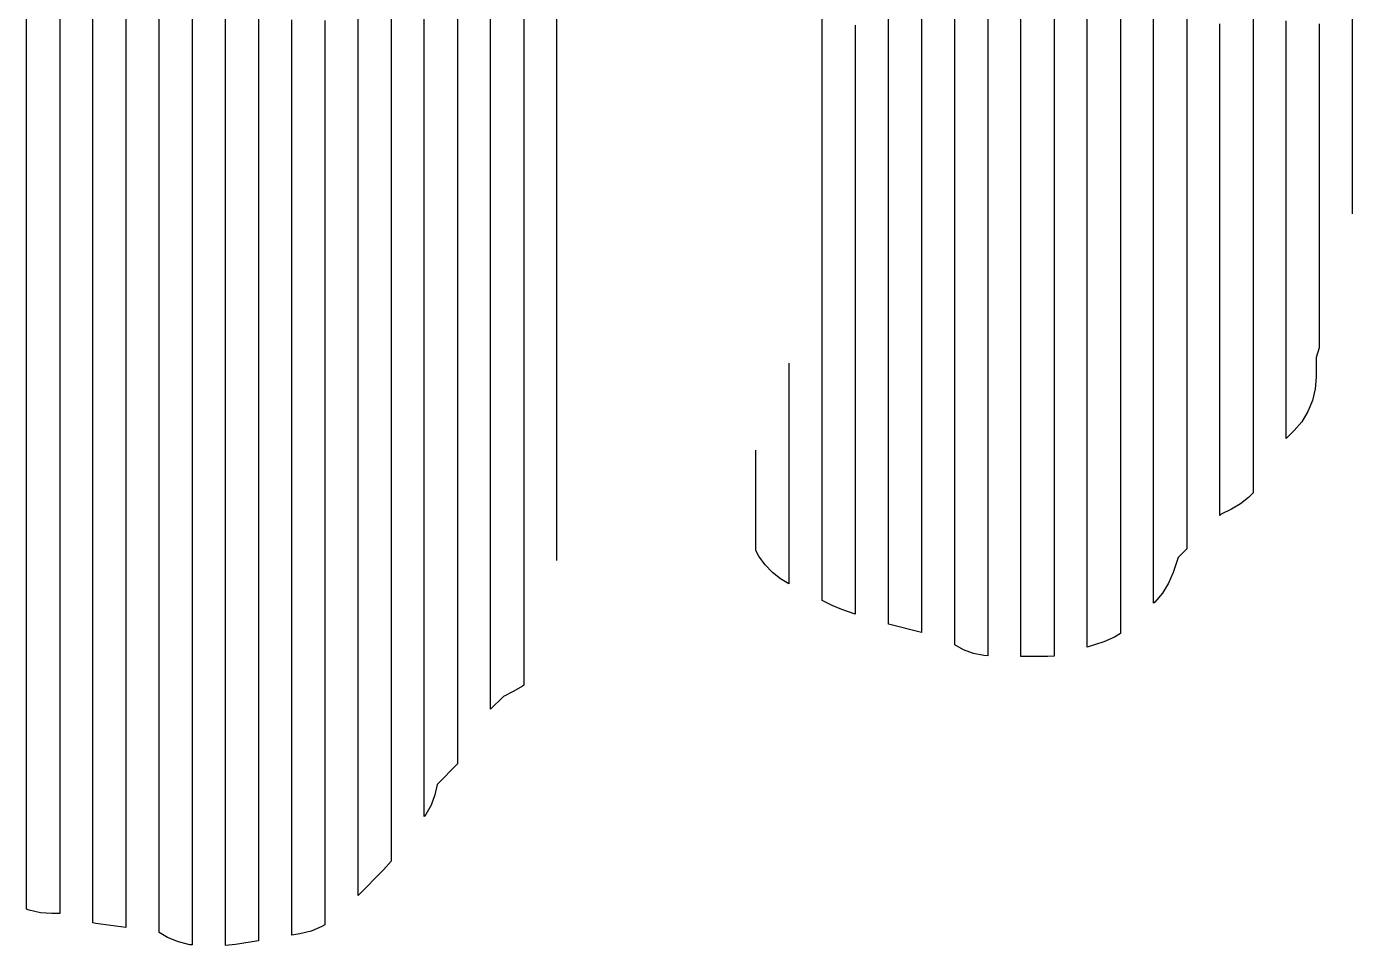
# Model space of a CAD drawing. Header units: metres. Extents: x -6 to 1890, y -8 to 898.
# Drawn here: x 1585.6 to 1745.6, y -7.8 to 103.1 of the extents above; entities that cross this region are included whole.
import ezdxf

# ---------------------------------------------------------------- set-up
doc = ezdxf.new("R2010")
doc.units = ezdxf.units.M
doc.layers.add('PASSADAS_COMPLETAS', color=1, linetype='CONTINUOUS')
doc.layers.add('PECAS_2D', color=3, linetype='CONTINUOUS')

msp = doc.modelspace()

# ---------------------------------------------------------------- linework, layer by layer
at = {"layer": 'PASSADAS_COMPLETAS'}
for points in [[(1693.578, 169.605), (1693.578, 39.028), (1693.578, 37.735), (1693.578, 36.442), (1693.578, 35.15), (1693.578, 33.857), (1693.578, 32.564), (1693.578, 29.978), (1689.578, 30.978), (1689.578, 34.853), (1689.578, 36.144), (1689.578, 37.436), (1689.578, 38.728), (1689.578, 40.019), (1689.578, 41.311), (1689.578, 67.142), (1689.578, 68.434), (1689.578, 73.6), (1689.578, 74.891), (1689.578, 76.183), (1689.578, 96.848), (1689.578, 98.14), (1689.578, 99.431), (1689.578, 107.181)], [(1701.578, 162.192), (1701.578, 37.535), (1701.578, 36.236), (1701.578, 34.938), (1701.578, 33.639), (1701.578, 32.341), (1701.578, 31.042), (1701.578, 27.147), (1701.103, 27.18), (1699.845, 27.448), (1698.632, 27.893), (1697.578, 28.46), (1697.578, 32.357), (1697.578, 33.655), (1697.578, 34.954), (1697.578, 36.253), (1697.578, 37.552), (1697.578, 166.133)], [(1709.578, 150.496), (1709.578, 36.222), (1709.578, 34.923), (1709.578, 33.625), (1709.578, 32.326), (1709.578, 31.028), (1709.578, 27.132), (1708.829, 27.092), (1705.578, 27.092), (1705.578, 30.985), (1705.578, 32.282), (1705.578, 33.58), (1705.578, 34.878), (1705.578, 36.175), (1705.578, 158.155)], [(1717.578, 134.626), (1717.578, 45.355), (1717.578, 44.061), (1717.578, 42.767), (1717.578, 41.473), (1717.578, 40.179), (1717.578, 38.886), (1717.578, 37.592), (1717.578, 36.298), (1717.578, 35.004), (1717.578, 33.71), (1717.578, 29.829), (1716.877, 29.396), (1715.585, 28.851), (1713.578, 28.182), (1713.578, 32.075), (1713.578, 33.373), (1713.578, 34.67), (1713.578, 35.968), (1713.578, 37.265), (1713.578, 45.051), (1713.578, 143.665)], [(1589.578, 134.459), (1589.578, 69.791), (1589.578, 68.497), (1589.578, 67.204), (1589.578, 63.324), (1589.578, 60.737), (1589.578, 55.564), (1589.578, 54.27), (1589.578, 52.977), (1589.578, 45.217), (1589.578, 41.337), (1589.578, 40.043), (1589.578, 38.75), (1589.578, 37.457), (1589.578, 36.163), (1589.578, 34.87), (1589.578, 24.523), (1589.578, 23.23), (1589.578, 21.936), (1589.578, 20.643), (1589.578, 15.469), (1589.578, 14.176), (1589.578, 12.883), (1589.578, 10.296), (1589.578, 9.003), (1589.578, 7.709), (1589.578, 6.416), (1589.578, 5.123), (1589.578, 3.829), (1589.578, 2.536), (1589.578, 1.242), (1589.578, -0.051), (1589.578, -3.931), (1588.617, -3.931), (1587.262, -3.83), (1585.889, -3.512), (1585.578, -3.387), (1585.578, 3.073), (1585.578, 4.365), (1585.578, 5.657), (1585.578, 6.949), (1585.578, 8.241), (1585.578, 9.533), (1585.578, 10.825), (1585.578, 12.117), (1585.578, 13.409), (1585.578, 14.701), (1585.578, 61.212), (1585.578, 62.503), (1585.578, 63.795), (1585.578, 65.087), (1585.578, 66.379), (1585.578, 67.671), (1585.578, 68.963), (1585.578, 70.255), (1585.578, 71.547), (1585.578, 72.839), (1585.578, 74.131), (1585.578, 75.423), (1585.578, 76.715), (1585.578, 79.299), (1585.578, 80.591), (1585.578, 136.146)], [(1745.578, 80.466), (1745.578, 137.413)], [(1597.578, 127.766), (1597.578, 3.458), (1597.578, 2.163), (1597.578, 0.868), (1597.578, -0.427), (1597.578, -1.722), (1597.578, -3.017), (1597.578, -5.607), (1593.951, -5.153), (1593.578, -5.069), (1593.578, -1.178), (1593.578, 0.119), (1593.578, 1.416), (1593.578, 2.713), (1593.578, 4.01), (1593.578, 35.135), (1593.578, 36.432), (1593.578, 40.323), (1593.578, 41.62), (1593.578, 131.107)], [(1725.578, 104.731), (1725.578, 80.16), (1725.578, 78.867), (1725.578, 77.574), (1725.578, 76.281), (1725.578, 69.815), (1725.578, 68.521), (1725.578, 67.228), (1725.578, 65.935), (1725.578, 62.055), (1725.578, 60.762), (1725.578, 59.469), (1725.578, 58.176), (1725.578, 56.883), (1725.578, 55.589), (1725.578, 54.296), (1725.578, 53.003), (1725.578, 51.71), (1725.578, 50.417), (1725.578, 49.123), (1725.578, 47.83), (1725.578, 46.537), (1725.578, 45.244), (1725.578, 43.951), (1725.578, 40.071), (1724.539, 39.032), (1723.925, 37.192), (1723.381, 35.9), (1722.639, 34.7), (1721.727, 33.635), (1721.578, 33.486), (1721.578, 38.655), (1721.578, 39.947), (1721.578, 41.239), (1721.578, 42.532), (1721.578, 45.116), (1721.578, 46.409), (1721.578, 47.701), (1721.578, 48.993), (1721.578, 50.285), (1721.578, 51.578), (1721.578, 52.87), (1721.578, 54.162), (1721.578, 55.455), (1721.578, 56.747), (1721.578, 58.039), (1721.578, 125.238)], [(1605.578, 117.914), (1605.578, 2.641), (1605.578, 1.346), (1605.578, 0.051), (1605.578, -1.244), (1605.578, -2.539), (1605.578, -3.835), (1605.578, -7.72), (1605.303, -7.699), (1603.91, -7.366), (1602.587, -6.819), (1601.578, -6.203), (1601.578, -3.614), (1601.578, -2.319), (1601.578, -1.025), (1601.578, 0.27), (1601.578, 1.564), (1601.578, 2.859), (1601.578, 123.257)], [(1645.578, 117.706), (1645.578, 99.659), (1645.578, 98.37), (1645.578, 97.081), (1645.578, 95.792), (1645.578, 91.925), (1645.578, 89.347), (1645.578, 88.058), (1645.578, 86.769), (1645.578, 85.48), (1645.578, 84.191), (1645.578, 82.902), (1645.578, 81.613), (1645.578, 80.324), (1645.578, 79.035), (1645.578, 77.746), (1645.578, 76.457), (1645.578, 75.168), (1645.578, 73.879), (1645.578, 72.59), (1645.578, 71.3), (1645.578, 70.011), (1645.578, 68.722), (1645.578, 67.433), (1645.578, 66.144), (1645.578, 64.855), (1645.578, 63.566), (1645.578, 62.277), (1645.578, 60.988), (1645.578, 59.699), (1645.578, 58.41), (1645.578, 57.121), (1645.578, 55.832), (1645.578, 54.543), (1645.578, 53.254), (1645.578, 51.965), (1645.578, 49.387), (1645.578, 48.098), (1645.578, 46.809), (1645.578, 45.52), (1645.578, 44.231), (1645.578, 42.942), (1645.578, 41.653), (1645.578, 40.364), (1645.578, 39.075), (1645.578, 37.785), (1645.578, 36.496), (1645.578, 35.207), (1645.578, 23.606), (1645.44, 23.497), (1644.391, 22.882), (1643.126, 22.25), (1641.578, 20.701), (1641.578, 24.565), (1641.578, 25.853), (1641.578, 27.14), (1641.578, 28.428), (1641.578, 29.716), (1641.578, 31.004), (1641.578, 32.292), (1641.578, 33.579), (1641.578, 34.867), (1641.578, 36.155), (1641.578, 37.443), (1641.578, 38.731), (1641.578, 40.018), (1641.578, 42.594), (1641.578, 43.882), (1641.578, 45.169), (1641.578, 46.457), (1641.578, 47.745), (1641.578, 49.033), (1641.578, 50.321), (1641.578, 51.608), (1641.578, 52.896), (1641.578, 54.184), (1641.578, 55.472), (1641.578, 56.76), (1641.578, 58.047), (1641.578, 59.335), (1641.578, 60.623), (1641.578, 61.911), (1641.578, 63.199), (1641.578, 64.486), (1641.578, 65.774), (1641.578, 67.062), (1641.578, 68.35), (1641.578, 69.637), (1641.578, 72.213), (1641.578, 73.501), (1641.578, 74.789), (1641.578, 76.076), (1641.578, 77.364), (1641.578, 78.652), (1641.578, 79.94), (1641.578, 81.228), (1641.578, 82.515), (1641.578, 83.803), (1641.578, 85.091), (1641.578, 87.667), (1641.578, 88.954), (1641.578, 91.53), (1641.578, 92.818), (1641.578, 95.393), (1641.578, 97.969), (1641.578, 99.257), (1641.578, 101.832), (1641.578, 104.408)], [(1685.578, 103.212), (1685.578, 99.338), (1685.578, 98.047), (1685.578, 96.756), (1685.578, 76.097), (1685.578, 74.805), (1685.578, 73.514), (1685.578, 69.641), (1685.578, 68.349), (1685.578, 67.058), (1685.578, 65.767), (1685.578, 64.476), (1685.578, 63.185), (1685.578, 61.893), (1685.578, 60.602), (1685.578, 58.02), (1685.578, 56.729), (1685.578, 55.437), (1685.578, 54.146), (1685.578, 52.855), (1685.578, 43.816), (1685.578, 42.525), (1685.578, 41.234), (1685.578, 39.943), (1685.578, 38.652), (1685.578, 37.36), (1685.578, 36.069), (1685.578, 32.196), (1683.977, 32.729), (1682.785, 33.223), (1681.578, 33.827), (1681.578, 37.717), (1681.578, 39.014), (1681.578, 40.311), (1681.578, 41.608), (1681.578, 42.905), (1681.578, 44.202), (1681.578, 46.796), (1681.578, 48.093), (1681.578, 49.39), (1681.578, 51.984), (1681.578, 53.281), (1681.578, 54.578), (1681.578, 55.874), (1681.578, 57.171), (1681.578, 58.468), (1681.578, 115.534)], [(1613.578, 106.346), (1613.578, 3.103), (1613.578, 1.813), (1613.578, 0.522), (1613.578, -0.768), (1613.578, -2.059), (1613.578, -3.349), (1613.578, -7.221), (1610.794, -7.685), (1609.578, -7.786), (1609.578, -3.915), (1609.578, -2.624), (1609.578, -1.334), (1609.578, -0.044), (1609.578, 1.247), (1609.578, 113.504)], [(1637.578, 105.602), (1637.578, 103.025), (1637.578, 100.448), (1637.578, 97.871), (1637.578, 95.294), (1637.578, 92.717), (1637.578, 91.428), (1637.578, 88.851), (1637.578, 87.563), (1637.578, 84.986), (1637.578, 83.697), (1637.578, 81.12), (1637.578, 79.832), (1637.578, 77.255), (1637.578, 75.966), (1637.578, 74.677), (1637.578, 73.389), (1637.578, 72.1), (1637.578, 70.812), (1637.578, 69.523), (1637.578, 68.235), (1637.578, 66.946), (1637.578, 65.658), (1637.578, 64.369), (1637.578, 61.792), (1637.578, 60.504), (1637.578, 59.215), (1637.578, 57.927), (1637.578, 56.638), (1637.578, 55.349), (1637.578, 54.061), (1637.578, 52.772), (1637.578, 51.484), (1637.578, 50.195), (1637.578, 48.907), (1637.578, 47.618), (1637.578, 46.33), (1637.578, 45.041), (1637.578, 43.753), (1637.578, 42.464), (1637.578, 41.176), (1637.578, 39.887), (1637.578, 38.598), (1637.578, 37.31), (1637.578, 36.021), (1637.578, 33.444), (1637.578, 32.156), (1637.578, 30.867), (1637.578, 29.579), (1637.578, 28.29), (1637.578, 27.002), (1637.578, 25.713), (1637.578, 24.425), (1637.578, 23.136), (1637.578, 21.847), (1637.578, 20.559), (1637.578, 19.27), (1637.578, 14.116), (1635.113, 11.651), (1634.843, 10.392), (1634.386, 9.159), (1633.75, 7.993), (1633.578, 7.765), (1633.578, 12.93), (1633.578, 14.222), (1633.578, 15.513), (1633.578, 16.804), (1633.578, 18.096), (1633.578, 19.387), (1633.578, 20.679), (1633.578, 21.97), (1633.578, 23.262), (1633.578, 24.553), (1633.578, 25.844), (1633.578, 27.136), (1633.578, 28.427), (1633.578, 29.719), (1633.578, 31.01), (1633.578, 32.301), (1633.578, 34.884), (1633.578, 36.176), (1633.578, 37.467), (1633.578, 38.758), (1633.578, 40.05), (1633.578, 41.341), (1633.578, 42.633), (1633.578, 43.924), (1633.578, 45.215), (1633.578, 46.507), (1633.578, 47.798), (1633.578, 49.09), (1633.578, 50.381), (1633.578, 51.673), (1633.578, 52.964), (1633.578, 54.255), (1633.578, 55.547), (1633.578, 56.838), (1633.578, 58.13), (1633.578, 59.421), (1633.578, 60.712), (1633.578, 62.004), (1633.578, 64.587), (1633.578, 67.169), (1633.578, 69.752), (1633.578, 71.044), (1633.578, 73.626), (1633.578, 74.918), (1633.578, 77.501), (1633.578, 78.792), (1633.578, 81.375), (1633.578, 83.958), (1633.578, 86.541), (1633.578, 89.123), (1633.578, 90.415), (1633.578, 92.998), (1633.578, 95.58), (1633.578, 98.163), (1633.578, 99.455), (1633.578, 102.037), (1633.578, 104.62)], [(1629.578, 104.62), (1629.578, 102.032), (1629.578, 99.444), (1629.578, 96.856), (1629.578, 94.268), (1629.578, 91.68), (1629.578, 89.092), (1629.578, 86.504), (1629.578, 85.21), (1629.578, 82.622), (1629.578, 80.034), (1629.578, 77.446), (1629.578, 74.858), (1629.578, 73.564), (1629.578, 72.27), (1629.578, 70.976), (1629.578, 69.682), (1629.578, 67.094), (1629.578, 64.506), (1629.578, 63.212), (1629.578, 61.918), (1629.578, 60.624), (1629.578, 30.863), (1629.578, 29.569), (1629.578, 28.275), (1629.578, 26.981), (1629.578, 25.687), (1629.578, 20.511), (1629.578, 19.217), (1629.578, 16.629), (1629.578, 15.335), (1629.578, 14.041), (1629.578, 12.747), (1629.578, 11.453), (1629.578, 10.159), (1629.578, 8.865), (1629.571, 2.385), (1628.659, 1.32), (1625.578, -1.762), (1625.578, 2.106), (1625.578, 3.395), (1625.578, 4.684), (1625.578, 5.973), (1625.578, 7.262), (1625.578, 8.551), (1625.578, 11.129), (1625.578, 12.418), (1625.578, 13.707), (1625.578, 18.863), (1625.578, 20.152), (1625.578, 21.441), (1625.578, 70.425), (1625.578, 71.714), (1625.578, 76.871), (1625.578, 78.16), (1625.578, 79.449), (1625.578, 82.027), (1625.578, 83.316), (1625.578, 84.605), (1625.578, 85.894), (1625.578, 87.183), (1625.578, 88.472), (1625.578, 89.761), (1625.578, 92.339), (1625.578, 94.917), (1625.578, 97.496), (1625.578, 100.074), (1625.578, 102.652), (1625.578, 105.23)], [(1649.578, 38.661), (1649.578, 105.192)], [(1733.578, 104.042), (1733.578, 102.742), (1733.578, 101.441), (1733.578, 100.141), (1733.578, 98.84), (1733.578, 97.539), (1733.578, 96.239), (1733.578, 94.938), (1733.578, 93.638), (1733.578, 92.337), (1733.578, 91.037), (1733.578, 89.736), (1733.578, 87.135), (1733.578, 85.834), (1733.578, 84.534), (1733.578, 83.233), (1733.578, 81.933), (1733.578, 80.632), (1733.578, 79.331), (1733.578, 78.031), (1733.578, 76.73), (1733.578, 75.43), (1733.578, 74.129), (1733.578, 72.829), (1733.578, 71.528), (1733.578, 70.227), (1733.578, 68.927), (1733.578, 67.626), (1733.578, 66.326), (1733.578, 65.025), (1733.578, 63.725), (1733.578, 62.424), (1733.578, 61.123), (1733.578, 59.823), (1733.578, 58.522), (1733.578, 57.222), (1733.578, 55.921), (1733.578, 54.621), (1733.578, 53.32), (1733.578, 52.019), (1733.578, 46.817), (1733.038, 46.254), (1732.052, 45.477), (1730.995, 44.856), (1729.731, 44.224), (1729.578, 44.071), (1729.578, 47.941), (1729.578, 49.231), (1729.578, 50.521), (1729.578, 51.811), (1729.578, 53.101), (1729.578, 54.391), (1729.578, 55.681), (1729.578, 56.971), (1729.578, 58.261), (1729.578, 59.551), (1729.578, 60.841), (1729.578, 62.131), (1729.578, 63.421), (1729.578, 64.711), (1729.578, 66.001), (1729.578, 67.291), (1729.578, 68.581), (1729.578, 69.871), (1729.578, 71.161), (1729.578, 72.451), (1729.578, 73.741), (1729.578, 76.321), (1729.578, 77.611), (1729.578, 78.901), (1729.578, 89.22), (1729.578, 91.8), (1729.578, 94.38), (1729.578, 103.41)], [(1621.578, 103.774), (1621.578, 101.178), (1621.578, 98.581), (1621.578, 97.283), (1621.578, 95.984), (1621.578, 94.686), (1621.578, 92.089), (1621.578, 90.791), (1621.578, 89.493), (1621.578, 86.896), (1621.578, 85.598), (1621.578, 5.101), (1621.578, 2.505), (1621.578, 1.206), (1621.578, -0.092), (1621.578, -1.39), (1621.578, -5.285), (1621.218, -5.508), (1619.91, -6.056), (1618.55, -6.392), (1617.578, -6.554), (1617.578, -2.658), (1617.578, -1.359), (1617.578, -0.06), (1617.578, 1.239), (1617.578, 2.538), (1617.578, 98.658), (1617.578, 99.957), (1617.578, 101.256), (1617.578, 102.555), (1617.578, 103.854)], [(1741.578, 103.377), (1741.578, 102.075), (1741.578, 100.772), (1741.578, 99.469), (1741.578, 98.167), (1741.578, 96.864), (1741.578, 95.561), (1741.578, 94.259), (1741.578, 92.956), (1741.578, 91.653), (1741.578, 90.351), (1741.578, 89.048), (1741.578, 87.745), (1741.578, 86.443), (1741.578, 85.14), (1741.578, 83.837), (1741.578, 82.535), (1741.578, 81.232), (1741.578, 79.929), (1741.578, 78.627), (1741.578, 77.324), (1741.578, 76.021), (1741.578, 64.297), (1741.196, 63.152), (1741.196, 60.751), (1741.087, 59.345), (1740.754, 57.948), (1740.2, 56.612), (1739.448, 55.388), (1738.531, 54.317), (1737.578, 53.364), (1737.578, 61.114), (1737.578, 62.406), (1737.578, 63.697), (1737.578, 64.989), (1737.578, 66.281), (1737.578, 67.572), (1737.578, 68.864), (1737.578, 70.156), (1737.578, 71.447), (1737.578, 72.739), (1737.578, 74.031), (1737.578, 75.323), (1737.578, 76.614), (1737.578, 77.906), (1737.578, 79.198), (1737.578, 80.489), (1737.578, 81.781), (1737.578, 83.073), (1737.578, 85.656), (1737.578, 86.948), (1737.578, 88.24), (1737.578, 89.531), (1737.578, 90.823), (1737.578, 92.115), (1737.578, 93.406), (1737.578, 94.698), (1737.578, 95.99), (1737.578, 97.282), (1737.578, 98.573), (1737.578, 99.865), (1737.578, 101.157), (1737.578, 102.448), (1737.578, 103.74)], [(1677.578, 62.456), (1677.578, 35.83), (1676.566, 36.423), (1675.582, 37.197), (1674.697, 38.117), (1673.944, 39.163), (1673.578, 39.861), (1673.578, 51.953)]]:
    msp.add_lwpolyline(points, dxfattribs=at)
at = {"layer": 'PECAS_2D'}
for points in [[(1693.578, 169.605), (1693.578, 39.028), (1693.578, 37.735), (1693.578, 36.442), (1693.578, 35.15), (1693.578, 33.857), (1693.578, 32.564), (1693.578, 29.978), (1689.578, 30.978), (1689.578, 34.853), (1689.578, 36.144), (1689.578, 37.436), (1689.578, 38.728), (1689.578, 40.019), (1689.578, 41.311), (1689.578, 67.142), (1689.578, 68.434), (1689.578, 73.6), (1689.578, 74.891), (1689.578, 76.183), (1689.578, 96.848), (1689.578, 98.14), (1689.578, 99.431), (1689.578, 107.181)], [(1701.578, 162.192), (1701.578, 37.535), (1701.578, 36.236), (1701.578, 34.938), (1701.578, 33.639), (1701.578, 32.341), (1701.578, 31.042), (1701.578, 27.147), (1701.103, 27.18), (1699.845, 27.448), (1698.632, 27.893), (1697.578, 28.46), (1697.578, 32.357), (1697.578, 33.655), (1697.578, 34.954), (1697.578, 36.253), (1697.578, 37.552), (1697.578, 166.133)], [(1709.578, 150.496), (1709.578, 36.222), (1709.578, 34.923), (1709.578, 33.625), (1709.578, 32.326), (1709.578, 31.028), (1709.578, 27.132), (1708.829, 27.092), (1705.578, 27.092), (1705.578, 30.985), (1705.578, 32.282), (1705.578, 33.58), (1705.578, 34.878), (1705.578, 36.175), (1705.578, 158.155)], [(1717.578, 134.626), (1717.578, 45.355), (1717.578, 44.061), (1717.578, 42.767), (1717.578, 41.473), (1717.578, 40.179), (1717.578, 38.886), (1717.578, 37.592), (1717.578, 36.298), (1717.578, 35.004), (1717.578, 33.71), (1717.578, 29.829), (1716.877, 29.396), (1715.585, 28.851), (1713.578, 28.182), (1713.578, 32.075), (1713.578, 33.373), (1713.578, 34.67), (1713.578, 35.968), (1713.578, 37.265), (1713.578, 45.051), (1713.578, 143.665)], [(1589.578, 134.459), (1589.578, 69.791), (1589.578, 68.497), (1589.578, 67.204), (1589.578, 63.324), (1589.578, 60.737), (1589.578, 55.564), (1589.578, 54.27), (1589.578, 52.977), (1589.578, 45.217), (1589.578, 41.337), (1589.578, 40.043), (1589.578, 38.75), (1589.578, 37.457), (1589.578, 36.163), (1589.578, 34.87), (1589.578, 24.523), (1589.578, 23.23), (1589.578, 21.936), (1589.578, 20.643), (1589.578, 15.469), (1589.578, 14.176), (1589.578, 12.883), (1589.578, 10.296), (1589.578, 9.003), (1589.578, 7.709), (1589.578, 6.416), (1589.578, 5.123), (1589.578, 3.829), (1589.578, 2.536), (1589.578, 1.242), (1589.578, -0.051), (1589.578, -3.931), (1588.617, -3.931), (1587.262, -3.83), (1585.889, -3.512), (1585.578, -3.387), (1585.578, 3.073), (1585.578, 4.365), (1585.578, 5.657), (1585.578, 6.949), (1585.578, 8.241), (1585.578, 9.533), (1585.578, 10.825), (1585.578, 12.117), (1585.578, 13.409), (1585.578, 14.701), (1585.578, 61.212), (1585.578, 62.503), (1585.578, 63.795), (1585.578, 65.087), (1585.578, 66.379), (1585.578, 67.671), (1585.578, 68.963), (1585.578, 70.255), (1585.578, 71.547), (1585.578, 72.839), (1585.578, 74.131), (1585.578, 75.423), (1585.578, 76.715), (1585.578, 79.299), (1585.578, 80.591), (1585.578, 136.146)], [(1745.578, 80.466), (1745.578, 137.413)], [(1597.578, 127.766), (1597.578, 3.458), (1597.578, 2.163), (1597.578, 0.868), (1597.578, -0.427), (1597.578, -1.722), (1597.578, -3.017), (1597.578, -5.607), (1593.951, -5.153), (1593.578, -5.069), (1593.578, -1.178), (1593.578, 0.119), (1593.578, 1.416), (1593.578, 2.713), (1593.578, 4.01), (1593.578, 35.135), (1593.578, 36.432), (1593.578, 40.323), (1593.578, 41.62), (1593.578, 131.107)], [(1725.578, 104.731), (1725.578, 80.16), (1725.578, 78.867), (1725.578, 77.574), (1725.578, 76.281), (1725.578, 69.815), (1725.578, 68.521), (1725.578, 67.228), (1725.578, 65.935), (1725.578, 62.055), (1725.578, 60.762), (1725.578, 59.469), (1725.578, 58.176), (1725.578, 56.883), (1725.578, 55.589), (1725.578, 54.296), (1725.578, 53.003), (1725.578, 51.71), (1725.578, 50.417), (1725.578, 49.123), (1725.578, 47.83), (1725.578, 46.537), (1725.578, 45.244), (1725.578, 43.951), (1725.578, 40.071), (1724.539, 39.032), (1723.925, 37.192), (1723.381, 35.9), (1722.639, 34.7), (1721.727, 33.635), (1721.578, 33.486), (1721.578, 38.655), (1721.578, 39.947), (1721.578, 41.239), (1721.578, 42.532), (1721.578, 45.116), (1721.578, 46.409), (1721.578, 47.701), (1721.578, 48.993), (1721.578, 50.285), (1721.578, 51.578), (1721.578, 52.87), (1721.578, 54.162), (1721.578, 55.455), (1721.578, 56.747), (1721.578, 58.039), (1721.578, 125.238)], [(1605.578, 117.914), (1605.578, 2.641), (1605.578, 1.346), (1605.578, 0.051), (1605.578, -1.244), (1605.578, -2.539), (1605.578, -3.835), (1605.578, -7.72), (1605.303, -7.699), (1603.91, -7.366), (1602.587, -6.819), (1601.578, -6.203), (1601.578, -3.614), (1601.578, -2.319), (1601.578, -1.025), (1601.578, 0.27), (1601.578, 1.564), (1601.578, 2.859), (1601.578, 123.257)], [(1645.578, 117.706), (1645.578, 99.659), (1645.578, 98.37), (1645.578, 97.081), (1645.578, 95.792), (1645.578, 91.925), (1645.578, 89.347), (1645.578, 88.058), (1645.578, 86.769), (1645.578, 85.48), (1645.578, 84.191), (1645.578, 82.902), (1645.578, 81.613), (1645.578, 80.324), (1645.578, 79.035), (1645.578, 77.746), (1645.578, 76.457), (1645.578, 75.168), (1645.578, 73.879), (1645.578, 72.59), (1645.578, 71.3), (1645.578, 70.011), (1645.578, 68.722), (1645.578, 67.433), (1645.578, 66.144), (1645.578, 64.855), (1645.578, 63.566), (1645.578, 62.277), (1645.578, 60.988), (1645.578, 59.699), (1645.578, 58.41), (1645.578, 57.121), (1645.578, 55.832), (1645.578, 54.543), (1645.578, 53.254), (1645.578, 51.965), (1645.578, 49.387), (1645.578, 48.098), (1645.578, 46.809), (1645.578, 45.52), (1645.578, 44.231), (1645.578, 42.942), (1645.578, 41.653), (1645.578, 40.364), (1645.578, 39.075), (1645.578, 37.785), (1645.578, 36.496), (1645.578, 35.207), (1645.578, 23.606), (1645.44, 23.497), (1644.391, 22.882), (1643.126, 22.25), (1641.578, 20.701), (1641.578, 24.565), (1641.578, 25.853), (1641.578, 27.14), (1641.578, 28.428), (1641.578, 29.716), (1641.578, 31.004), (1641.578, 32.292), (1641.578, 33.579), (1641.578, 34.867), (1641.578, 36.155), (1641.578, 37.443), (1641.578, 38.731), (1641.578, 40.018), (1641.578, 42.594), (1641.578, 43.882), (1641.578, 45.169), (1641.578, 46.457), (1641.578, 47.745), (1641.578, 49.033), (1641.578, 50.321), (1641.578, 51.608), (1641.578, 52.896), (1641.578, 54.184), (1641.578, 55.472), (1641.578, 56.76), (1641.578, 58.047), (1641.578, 59.335), (1641.578, 60.623), (1641.578, 61.911), (1641.578, 63.199), (1641.578, 64.486), (1641.578, 65.774), (1641.578, 67.062), (1641.578, 68.35), (1641.578, 69.637), (1641.578, 72.213), (1641.578, 73.501), (1641.578, 74.789), (1641.578, 76.076), (1641.578, 77.364), (1641.578, 78.652), (1641.578, 79.94), (1641.578, 81.228), (1641.578, 82.515), (1641.578, 83.803), (1641.578, 85.091), (1641.578, 87.667), (1641.578, 88.954), (1641.578, 91.53), (1641.578, 92.818), (1641.578, 95.393), (1641.578, 97.969), (1641.578, 99.257), (1641.578, 101.832), (1641.578, 104.408)], [(1685.578, 103.212), (1685.578, 99.338), (1685.578, 98.047), (1685.578, 96.756), (1685.578, 76.097), (1685.578, 74.805), (1685.578, 73.514), (1685.578, 69.641), (1685.578, 68.349), (1685.578, 67.058), (1685.578, 65.767), (1685.578, 64.476), (1685.578, 63.185), (1685.578, 61.893), (1685.578, 60.602), (1685.578, 58.02), (1685.578, 56.729), (1685.578, 55.437), (1685.578, 54.146), (1685.578, 52.855), (1685.578, 43.816), (1685.578, 42.525), (1685.578, 41.234), (1685.578, 39.943), (1685.578, 38.652), (1685.578, 37.36), (1685.578, 36.069), (1685.578, 32.196), (1683.977, 32.729), (1682.785, 33.223), (1681.578, 33.827), (1681.578, 37.717), (1681.578, 39.014), (1681.578, 40.311), (1681.578, 41.608), (1681.578, 42.905), (1681.578, 44.202), (1681.578, 46.796), (1681.578, 48.093), (1681.578, 49.39), (1681.578, 51.984), (1681.578, 53.281), (1681.578, 54.578), (1681.578, 55.874), (1681.578, 57.171), (1681.578, 58.468), (1681.578, 115.534)], [(1613.578, 106.346), (1613.578, 3.103), (1613.578, 1.813), (1613.578, 0.522), (1613.578, -0.768), (1613.578, -2.059), (1613.578, -3.349), (1613.578, -7.221), (1610.794, -7.685), (1609.578, -7.786), (1609.578, -3.915), (1609.578, -2.624), (1609.578, -1.334), (1609.578, -0.044), (1609.578, 1.247), (1609.578, 113.504)], [(1637.578, 105.602), (1637.578, 103.025), (1637.578, 100.448), (1637.578, 97.871), (1637.578, 95.294), (1637.578, 92.717), (1637.578, 91.428), (1637.578, 88.851), (1637.578, 87.563), (1637.578, 84.986), (1637.578, 83.697), (1637.578, 81.12), (1637.578, 79.832), (1637.578, 77.255), (1637.578, 75.966), (1637.578, 74.677), (1637.578, 73.389), (1637.578, 72.1), (1637.578, 70.812), (1637.578, 69.523), (1637.578, 68.235), (1637.578, 66.946), (1637.578, 65.658), (1637.578, 64.369), (1637.578, 61.792), (1637.578, 60.504), (1637.578, 59.215), (1637.578, 57.927), (1637.578, 56.638), (1637.578, 55.349), (1637.578, 54.061), (1637.578, 52.772), (1637.578, 51.484), (1637.578, 50.195), (1637.578, 48.907), (1637.578, 47.618), (1637.578, 46.33), (1637.578, 45.041), (1637.578, 43.753), (1637.578, 42.464), (1637.578, 41.176), (1637.578, 39.887), (1637.578, 38.598), (1637.578, 37.31), (1637.578, 36.021), (1637.578, 33.444), (1637.578, 32.156), (1637.578, 30.867), (1637.578, 29.579), (1637.578, 28.29), (1637.578, 27.002), (1637.578, 25.713), (1637.578, 24.425), (1637.578, 23.136), (1637.578, 21.847), (1637.578, 20.559), (1637.578, 19.27), (1637.578, 14.116), (1635.113, 11.651), (1634.843, 10.392), (1634.386, 9.159), (1633.75, 7.993), (1633.578, 7.765), (1633.578, 12.93), (1633.578, 14.222), (1633.578, 15.513), (1633.578, 16.804), (1633.578, 18.096), (1633.578, 19.387), (1633.578, 20.679), (1633.578, 21.97), (1633.578, 23.262), (1633.578, 24.553), (1633.578, 25.844), (1633.578, 27.136), (1633.578, 28.427), (1633.578, 29.719), (1633.578, 31.01), (1633.578, 32.301), (1633.578, 34.884), (1633.578, 36.176), (1633.578, 37.467), (1633.578, 38.758), (1633.578, 40.05), (1633.578, 41.341), (1633.578, 42.633), (1633.578, 43.924), (1633.578, 45.215), (1633.578, 46.507), (1633.578, 47.798), (1633.578, 49.09), (1633.578, 50.381), (1633.578, 51.673), (1633.578, 52.964), (1633.578, 54.255), (1633.578, 55.547), (1633.578, 56.838), (1633.578, 58.13), (1633.578, 59.421), (1633.578, 60.712), (1633.578, 62.004), (1633.578, 64.587), (1633.578, 67.169), (1633.578, 69.752), (1633.578, 71.044), (1633.578, 73.626), (1633.578, 74.918), (1633.578, 77.501), (1633.578, 78.792), (1633.578, 81.375), (1633.578, 83.958), (1633.578, 86.541), (1633.578, 89.123), (1633.578, 90.415), (1633.578, 92.998), (1633.578, 95.58), (1633.578, 98.163), (1633.578, 99.455), (1633.578, 102.037), (1633.578, 104.62)], [(1629.578, 104.62), (1629.578, 102.032), (1629.578, 99.444), (1629.578, 96.856), (1629.578, 94.268), (1629.578, 91.68), (1629.578, 89.092), (1629.578, 86.504), (1629.578, 85.21), (1629.578, 82.622), (1629.578, 80.034), (1629.578, 77.446), (1629.578, 74.858), (1629.578, 73.564), (1629.578, 72.27), (1629.578, 70.976), (1629.578, 69.682), (1629.578, 67.094), (1629.578, 64.506), (1629.578, 63.212), (1629.578, 61.918), (1629.578, 60.624), (1629.578, 30.863), (1629.578, 29.569), (1629.578, 28.275), (1629.578, 26.981), (1629.578, 25.687), (1629.578, 20.511), (1629.578, 19.217), (1629.578, 16.629), (1629.578, 15.335), (1629.578, 14.041), (1629.578, 12.747), (1629.578, 11.453), (1629.578, 10.159), (1629.578, 8.865), (1629.571, 2.385), (1628.659, 1.32), (1625.578, -1.762), (1625.578, 2.106), (1625.578, 3.395), (1625.578, 4.684), (1625.578, 5.973), (1625.578, 7.262), (1625.578, 8.551), (1625.578, 11.129), (1625.578, 12.418), (1625.578, 13.707), (1625.578, 18.863), (1625.578, 20.152), (1625.578, 21.441), (1625.578, 70.425), (1625.578, 71.714), (1625.578, 76.871), (1625.578, 78.16), (1625.578, 79.449), (1625.578, 82.027), (1625.578, 83.316), (1625.578, 84.605), (1625.578, 85.894), (1625.578, 87.183), (1625.578, 88.472), (1625.578, 89.761), (1625.578, 92.339), (1625.578, 94.917), (1625.578, 97.496), (1625.578, 100.074), (1625.578, 102.652), (1625.578, 105.23)], [(1649.578, 38.661), (1649.578, 105.192)], [(1733.578, 104.042), (1733.578, 102.742), (1733.578, 101.441), (1733.578, 100.141), (1733.578, 98.84), (1733.578, 97.539), (1733.578, 96.239), (1733.578, 94.938), (1733.578, 93.638), (1733.578, 92.337), (1733.578, 91.037), (1733.578, 89.736), (1733.578, 87.135), (1733.578, 85.834), (1733.578, 84.534), (1733.578, 83.233), (1733.578, 81.933), (1733.578, 80.632), (1733.578, 79.331), (1733.578, 78.031), (1733.578, 76.73), (1733.578, 75.43), (1733.578, 74.129), (1733.578, 72.829), (1733.578, 71.528), (1733.578, 70.227), (1733.578, 68.927), (1733.578, 67.626), (1733.578, 66.326), (1733.578, 65.025), (1733.578, 63.725), (1733.578, 62.424), (1733.578, 61.123), (1733.578, 59.823), (1733.578, 58.522), (1733.578, 57.222), (1733.578, 55.921), (1733.578, 54.621), (1733.578, 53.32), (1733.578, 52.019), (1733.578, 46.817), (1733.038, 46.254), (1732.052, 45.477), (1730.995, 44.856), (1729.731, 44.224), (1729.578, 44.071), (1729.578, 47.941), (1729.578, 49.231), (1729.578, 50.521), (1729.578, 51.811), (1729.578, 53.101), (1729.578, 54.391), (1729.578, 55.681), (1729.578, 56.971), (1729.578, 58.261), (1729.578, 59.551), (1729.578, 60.841), (1729.578, 62.131), (1729.578, 63.421), (1729.578, 64.711), (1729.578, 66.001), (1729.578, 67.291), (1729.578, 68.581), (1729.578, 69.871), (1729.578, 71.161), (1729.578, 72.451), (1729.578, 73.741), (1729.578, 76.321), (1729.578, 77.611), (1729.578, 78.901), (1729.578, 89.22), (1729.578, 91.8), (1729.578, 94.38), (1729.578, 103.41)], [(1621.578, 103.774), (1621.578, 101.178), (1621.578, 98.581), (1621.578, 97.283), (1621.578, 95.984), (1621.578, 94.686), (1621.578, 92.089), (1621.578, 90.791), (1621.578, 89.493), (1621.578, 86.896), (1621.578, 85.598), (1621.578, 5.101), (1621.578, 2.505), (1621.578, 1.206), (1621.578, -0.092), (1621.578, -1.39), (1621.578, -5.285), (1621.218, -5.508), (1619.91, -6.056), (1618.55, -6.392), (1617.578, -6.554), (1617.578, -2.658), (1617.578, -1.359), (1617.578, -0.06), (1617.578, 1.239), (1617.578, 2.538), (1617.578, 98.658), (1617.578, 99.957), (1617.578, 101.256), (1617.578, 102.555), (1617.578, 103.854)], [(1741.578, 103.377), (1741.578, 102.075), (1741.578, 100.772), (1741.578, 99.469), (1741.578, 98.167), (1741.578, 96.864), (1741.578, 95.561), (1741.578, 94.259), (1741.578, 92.956), (1741.578, 91.653), (1741.578, 90.351), (1741.578, 89.048), (1741.578, 87.745), (1741.578, 86.443), (1741.578, 85.14), (1741.578, 83.837), (1741.578, 82.535), (1741.578, 81.232), (1741.578, 79.929), (1741.578, 78.627), (1741.578, 77.324), (1741.578, 76.021), (1741.578, 64.297), (1741.196, 63.152), (1741.196, 60.751), (1741.087, 59.345), (1740.754, 57.948), (1740.2, 56.612), (1739.448, 55.388), (1738.531, 54.317), (1737.578, 53.364), (1737.578, 61.114), (1737.578, 62.406), (1737.578, 63.697), (1737.578, 64.989), (1737.578, 66.281), (1737.578, 67.572), (1737.578, 68.864), (1737.578, 70.156), (1737.578, 71.447), (1737.578, 72.739), (1737.578, 74.031), (1737.578, 75.323), (1737.578, 76.614), (1737.578, 77.906), (1737.578, 79.198), (1737.578, 80.489), (1737.578, 81.781), (1737.578, 83.073), (1737.578, 85.656), (1737.578, 86.948), (1737.578, 88.24), (1737.578, 89.531), (1737.578, 90.823), (1737.578, 92.115), (1737.578, 93.406), (1737.578, 94.698), (1737.578, 95.99), (1737.578, 97.282), (1737.578, 98.573), (1737.578, 99.865), (1737.578, 101.157), (1737.578, 102.448), (1737.578, 103.74)], [(1677.578, 62.456), (1677.578, 35.83), (1676.566, 36.423), (1675.582, 37.197), (1674.697, 38.117), (1673.944, 39.163), (1673.578, 39.861), (1673.578, 51.953)]]:
    msp.add_lwpolyline(points, dxfattribs=at)

doc.saveas('drawing.dxf')
